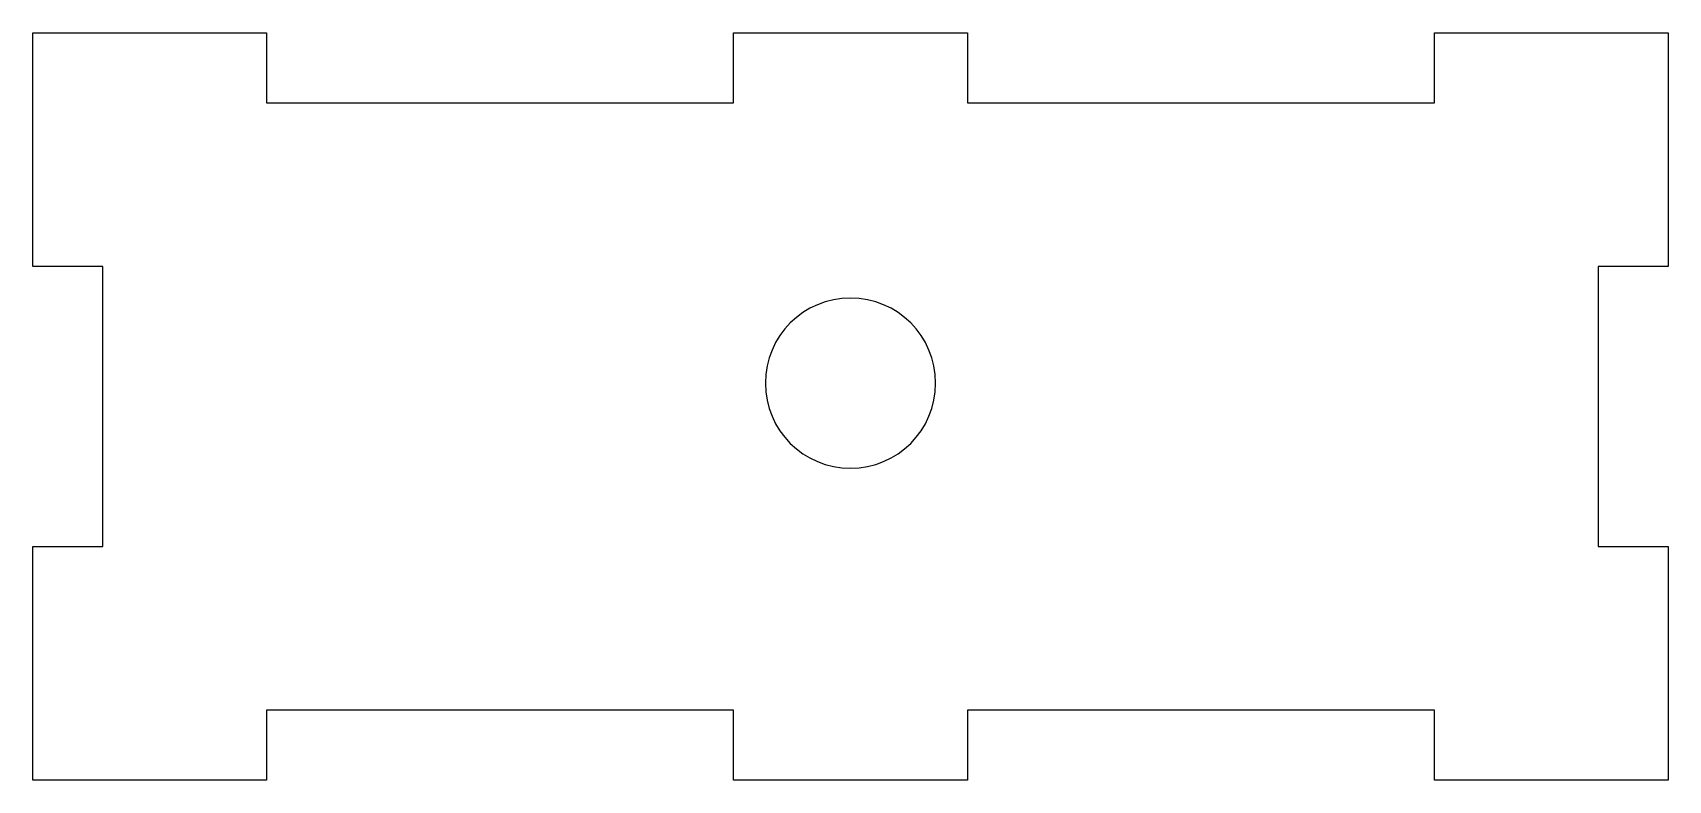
# Model space of a CAD drawing. Extents: x -35 to 35, y -17 to 15.
import ezdxf

# ---------------------------------------------------------------- set-up
doc = ezdxf.new("R2010")
doc.units = 0

msp = doc.modelspace()

# ---------------------------------------------------------------- linework, layer by layer
at = {"layer": '1', "color": 1}
for p, q in [((-35.005, 15), (-35.004, 15.004)), ((-35.005, 5), (-35.005, 15)), ((-35.004, 15.004), (-35, 15.005)), ((-35, 15.005), (-25, 15.005)), ((-25, 15.005), (-24.996, 15.004)), ((-24.996, 15.004), (-24.995, 15)), ((-24.995, 15), (-24.995, 12.005)), ((-5.005, 15), (-5.004, 15.004)), ((-5.005, 12.005), (-5.005, 15)), ((-5.004, 15.004), (-5, 15.005)), ((-5, 15.005), (5, 15.005)), ((5, 15.005), (5.004, 15.004)), ((5.004, 15.004), (5.005, 15)), ((5.005, 15), (5.005, 12.005)), ((24.995, 15), (24.996, 15.004)), ((24.995, 12.005), (24.995, 15)), ((24.996, 15.004), (25, 15.005)), ((25, 15.005), (35, 15.005)), ((35, 15.005), (35.004, 15.004)), ((35.004, 15.004), (35.005, 15)), ((35.005, 15), (35.005, 5)), ((-24.995, 12.005), (-5.065, 12.005)), ((-5.065, 12.005), (-5.015, 12.005)), ((-5.015, 12.005), (-5.005, 12.005)), ((5.005, 12.005), (24.995, 12.005)), ((-35.004, 4.996), (-35.005, 5)), ((-35, 4.995), (-35.004, 4.996)), ((-32.005, 4.995), (-35, 4.995)), ((-32.005, -6.995), (-32.005, 4.995)), ((35, 4.995), (32.005, 4.995)), ((32.005, 4.995), (32.005, -6.995)), ((35.004, 4.996), (35, 4.995)), ((35.005, 5), (35.004, 4.996)), ((-35.005, -7), (-35.004, -6.996)), ((-35.005, -17), (-35.005, -7)), ((-35.004, -6.996), (-35, -6.995)), ((-35, -6.995), (-32.005, -6.995)), ((32.005, -6.995), (35, -6.995)), ((35, -6.995), (35.004, -6.996)), ((35.004, -6.996), (35.005, -7)), ((35.005, -7), (35.005, -17)), ((-5.005, -14.005), (-24.995, -14.005)), ((-24.995, -14.005), (-24.995, -17)), ((-5.005, -17), (-5.005, -14.005)), ((24.995, -14.005), (5.005, -14.005)), ((5.005, -14.005), (5.005, -17)), ((24.995, -17), (24.995, -14.005)), ((-35.004, -17.004), (-35.005, -17)), ((-35, -17.005), (-35.004, -17.004)), ((-25, -17.005), (-35, -17.005)), ((-24.996, -17.004), (-25, -17.005)), ((-24.995, -17), (-24.996, -17.004)), ((-5.004, -17.004), (-5.005, -17)), ((-5, -17.005), (-5.004, -17.004)), ((5, -17.005), (-5, -17.005)), ((5.004, -17.004), (5, -17.005)), ((5.005, -17), (5.004, -17.004)), ((24.996, -17.004), (24.995, -17)), ((25, -17.005), (24.996, -17.004)), ((35, -17.005), (25, -17.005)), ((35.004, -17.004), (35, -17.005)), ((35.005, -17), (35.004, -17.004))]:
    msp.add_line(p, q, dxfattribs=at)
for start, end in [(90, -90), (-90, 90)]:
    msp.add_arc((0, 0), 3.645, start, end, dxfattribs=at)

doc.saveas('drawing.dxf')
